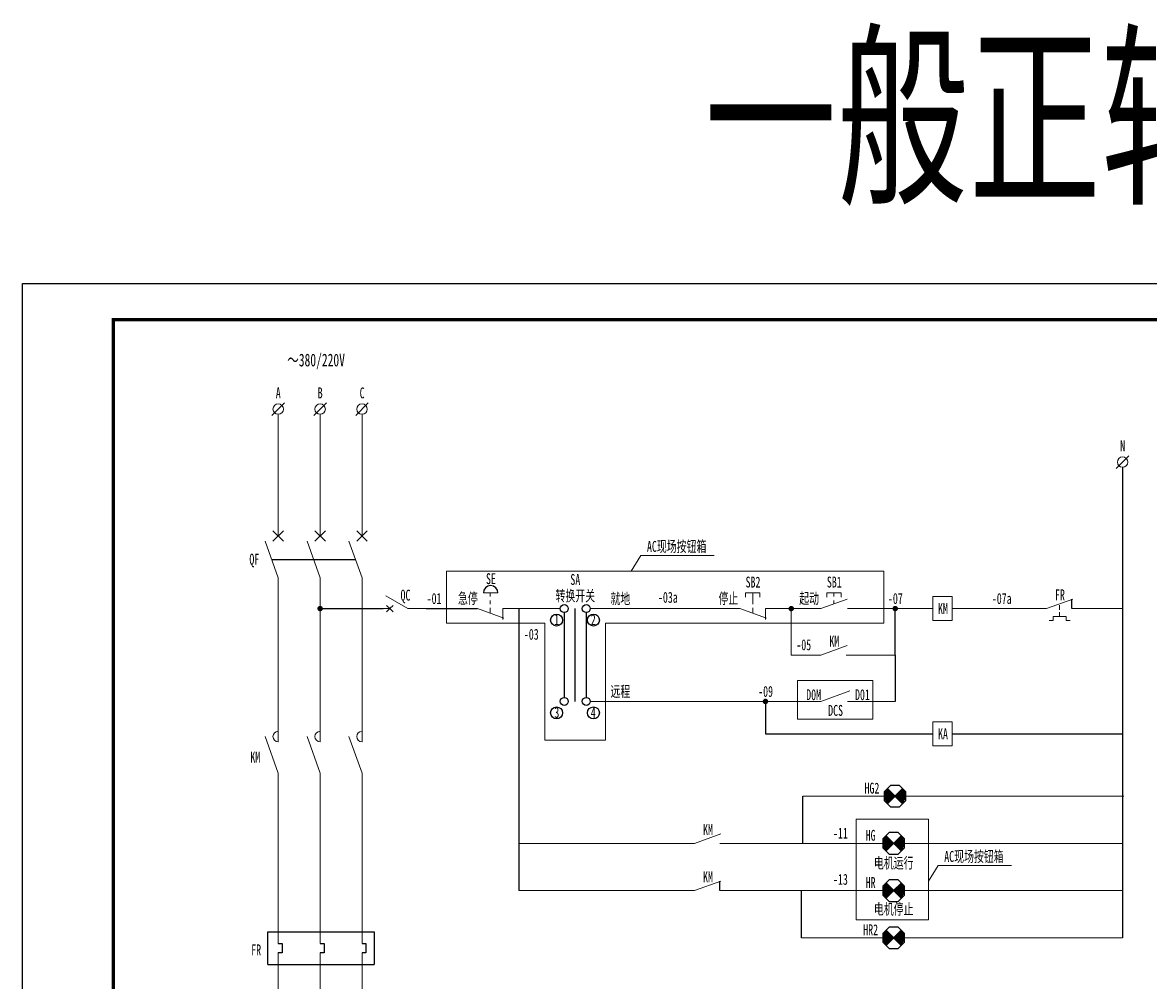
# Model space of a CAD drawing. Header units: millimetres. Extents: x 401220 to 2750366, y -101310 to 943175.
# Drawn here: x 1110532 to 1141597, y -21639 to 4789 of the extents above; entities that cross this region are included whole.
import ezdxf
from ezdxf.enums import TextEntityAlignment as Align

# ---------------------------------------------------------------- set-up
doc = ezdxf.new("R2010")
doc.units = ezdxf.units.MM
doc.linetypes.add('常规', pattern=[20, 10, 0, 10])
doc.linetypes.add('接地线', pattern=[1460, 500, 500, -200, 60, -200])
for name, color, linetype, lineweight in [('1轮廓实线层', 7, 'Continuous', 18), ('_0', 7, 'Continuous', 25), ('SW', 8, 'Continuous', 20)]:
    doc.layers.add(name, color=color, linetype=linetype, lineweight=lineweight)
for name, color, linetype in [('D1', 4, 'Continuous'), ('MX', 3, 'Continuous'), ('TEXT', 4, 'Continuous'), ('动力平面导线层', 3, '常规'), ('图框', 7, 'Continuous'), ('标注-照明', 7, 'Continuous'), ('照明平面导线层', 3, 'Continuous'), ('照明平面设备层', 1, 'Continuous'), ('电气-接地设计-接地线', 3, '接地线'), ('表格图框层', 7, 'Continuous')]:
    doc.layers.add(name, color=color, linetype=linetype)
doc.styles.add('标准', font='NSimSun.ttf', dxfattribs={"width": 0.667})

# ---------------------------------------------------------------- blocks, each defined once
blk = doc.blocks.new('*U166')
at = {"layer": '1轮廓实线层'}
for p, q in [((0, 15), (0, 10)), ((0, 5), (-3.5, 11.06)), ((0, 10), (-0.88, 10.88)), ((0, 10), (-0.88, 9.12)), ((0, 10), (0.88, 10.88)), ((0, 10), (0.88, 9.12)), ((0, 5), (0, 0))]:
    blk.add_line(p, q, dxfattribs=at)

msp = doc.modelspace()

# ---------------------------------------------------------------- hatches: boundary and pattern name
at = {"linetype": 'ByBlock', "lineweight": 25}
h = msp.add_hatch(dxfattribs=at)
h.set_pattern_fill('ANSI31', color=3, scale=184.8, style=0)
h.set_pattern_definition([(45, (570157.197, -14315.626), (-16.3341666, 16.3341666), [])])
h.paths.add_polyline_path([(1134559.55647, -16510.58735), (1134350.65279, -16301.33651, 0.1991281417), (1134263.87647, -16510.58735, 0.1986966109), (1134350.30563, -16719.49103)])
h.paths.add_polyline_path([(1134768.80731, -16301.68367), (1134559.55647, -16510.58735), (1134768.46016, -16719.83819, 0.1991281417), (1134855.23647, -16510.58735, 0.1986966109)])
h = msp.add_hatch(dxfattribs=at)
h.set_pattern_fill('ANSI31', color=3, scale=184.8, style=0)
h.set_pattern_definition([(45, (570120.799, -15615.626), (-16.3341666, 16.3341666), [])])
h.paths.add_polyline_path([(1134523.15853, -17810.58735), (1134314.25485, -17601.33651, 0.1991281417), (1134227.47853, -17810.58735, 0.1986966109), (1134313.90769, -18019.49103)])
h.paths.add_polyline_path([(1134732.40937, -17601.68367), (1134523.15853, -17810.58735), (1134732.06222, -18019.83819, 0.1991281417), (1134818.83853, -17810.58735, 0.1986966109)])
h = msp.add_hatch(dxfattribs=at)
h.set_pattern_fill('ANSI31', color=1, scale=184.8, style=0)
h.set_pattern_definition([(45, (570120.799, -16915.626), (-16.3341666, 16.3341666), [])])
h.paths.add_polyline_path([(1134523.15853, -19110.58735), (1134314.25485, -18901.33651, 0.1991281417), (1134227.47853, -19110.58735, 0.1986966109), (1134313.90769, -19319.49103)])
h.paths.add_polyline_path([(1134732.40937, -18901.68367), (1134523.15853, -19110.58735), (1134732.06222, -19319.83819, 0.1991281417), (1134818.83853, -19110.58735, 0.1986966109)])
h = msp.add_hatch(dxfattribs=at)
h.set_pattern_fill('ANSI31', color=1, scale=184.8, style=0)
h.set_pattern_definition([(45, (570120.799, -18215.626), (-16.3341666, 16.3341666), [])])
h.paths.add_polyline_path([(1134523.15853, -20410.58735), (1134314.25485, -20201.33651, 0.1991281417), (1134227.47853, -20410.58735, 0.1986966109), (1134313.90769, -20619.49103)])
h.paths.add_polyline_path([(1134732.40937, -20201.68367), (1134523.15853, -20410.58735), (1134732.06222, -20619.83819, 0.1991281417), (1134818.83853, -20410.58735, 0.1986966109)])

# ---------------------------------------------------------------- linework, layer by layer
at = {"color": 0, "linetype": 'ByBlock', "lineweight": 20}
for p, q in [((1138730.26812, -11346.03815), (1136136.36533, -11346.03815)), ((1139095.81757, -11255.58815), (1139095.81757, -11376.18815)), ((1139095.81757, -11443.18476), (1139095.81757, -11563.78476)), ((1140829.49417, -11346.03815), (1139432.00937, -11346.03815)), ((1138806.37757, -11672.32476), (1138914.91757, -11672.32476)), ((1138914.91757, -11672.32476), (1138914.91757, -11563.78476)), ((1138914.91757, -11563.78476), (1139276.71757, -11563.78476)), ((1139276.71757, -11563.78476), (1139276.71757, -11672.32476)), ((1139276.71757, -11672.32476), (1139385.25757, -11672.32476))]:
    msp.add_line(p, q, dxfattribs=at)
at = {"color": 3, "linetype": 'ByBlock', "lineweight": 25}
for p, q in [((1134768.80731, -16301.68367), (1134350.30563, -16719.49103)), ((1134768.46016, -16719.83819), (1134350.65279, -16301.33651)), ((1134732.40937, -17601.68367), (1134313.90769, -18019.49103)), ((1134732.06222, -18019.83819), (1134314.25485, -17601.33651))]:
    msp.add_line(p, q, dxfattribs=at)
at = {"color": 1, "linetype": 'ByBlock', "lineweight": 25}
for p, q in [((1134732.40937, -18901.68367), (1134313.90769, -19319.49103)), ((1134732.06222, -19319.83819), (1134314.25485, -18901.33651)), ((1134732.40937, -20201.68367), (1134313.90769, -20619.49103)), ((1134732.06222, -20619.83819), (1134314.25485, -20201.33651))]:
    msp.add_line(p, q, dxfattribs=at)
at = {"linetype": 'ByBlock'}
for p, q in [((1117290.52704, -20242.42475), (1120212.91334, -20242.42475)), ((1117290.52704, -21147.3084), (1117290.52704, -20242.42475)), ((1120212.91334, -20242.42475), (1120212.91334, -21147.3084)), ((1117572.48115, -20566.70235), (1117680.28784, -20566.70235)), ((1117680.28784, -20566.70235), (1117680.28784, -20823.0308)), ((1118727.34675, -20566.70235), (1118835.15344, -20566.70235)), ((1118835.15344, -20566.70235), (1118835.15344, -20823.0308)), ((1119882.21235, -20566.70235), (1119990.01904, -20566.70235)), ((1119990.01904, -20566.70235), (1119990.01904, -20823.0308)), ((1117680.28784, -20823.0308), (1117572.48115, -20823.0308)), ((1118835.15344, -20823.0308), (1118727.34675, -20823.0308)), ((1119990.01904, -20823.0308), (1119882.21235, -20823.0308)), ((1117290.52704, -21147.3084), (1120212.91334, -21147.3084))]:
    msp.add_line(p, q, dxfattribs=at)
at = {"color": 7, "linetype": 'ByBlock', "lineweight": 20, "const_width": 75}
for points in [[(1118689.84675, -11346.03815, 1), (1118764.84675, -11346.03815, 1)], [(1131666.29725, -11346.03815, 1), (1131741.29725, -11346.03815, 1)], [(1134529.97325, -11346.03815, 1), (1134604.97325, -11346.03815, 1)], [(1130955.6589, -13902.28653, 1), (1131030.6589, -13902.28653, 1)]]:
    msp.add_lwpolyline(points, format="xyb", close=True, dxfattribs=at)
at = {"color": 3, "linetype": 'ByBlock', "lineweight": 25}
for points in [[(1134437.08181, -16214.90735), (1134263.87647, -16388.11268), (1134263.87647, -16633.06201), (1134437.08181, -16806.26735), (1134682.03114, -16806.26735), (1134855.23647, -16633.06201), (1134855.23647, -16388.11268), (1134682.03114, -16214.90735)], [(1134400.68387, -17514.90735), (1134227.47853, -17688.11268), (1134227.47853, -17933.06201), (1134400.68387, -18106.26735), (1134645.6332, -18106.26735), (1134818.83853, -17933.06201), (1134818.83853, -17688.11268), (1134645.6332, -17514.90735)]]:
    msp.add_lwpolyline(points, close=True, dxfattribs=at)
at = {"color": 1, "linetype": 'ByBlock', "lineweight": 25}
for points in [[(1134400.68387, -18814.90735), (1134227.47853, -18988.11268), (1134227.47853, -19233.06201), (1134400.68387, -19406.26735), (1134645.6332, -19406.26735), (1134818.83853, -19233.06201), (1134818.83853, -18988.11268), (1134645.6332, -18814.90735)], [(1134400.68387, -20114.90735), (1134227.47853, -20288.11268), (1134227.47853, -20533.06201), (1134400.68387, -20706.26735), (1134645.6332, -20706.26735), (1134818.83853, -20533.06201), (1134818.83853, -20288.11268), (1134645.6332, -20114.90735)]]:
    msp.add_lwpolyline(points, close=True, dxfattribs=at)
at = {"layer": '_0', "color": 0, "linetype": 'ByBlock', "ltscale": 500}
msp.add_line((1117392.0334, -9995.91301), (1119701.7646, -9995.91301), dxfattribs=at)
at = {"layer": 'D1', "color": 1, "linetype": 'ByBlock'}
msp.add_arc((1123424.68221, -10914.42235), 200.52575, 0, 180, dxfattribs=at)
at = {"layer": 'MX', "color": 7, "linetype": 'ByBlock', "lineweight": 20}
for p, q in [((1117399.25131, -6025.19214), (1117745.71099, -5678.73246)), ((1118554.11691, -6025.19214), (1118900.57659, -5678.73246)), ((1119708.98251, -6025.19214), (1120055.44219, -5678.73246)), ((1117572.48115, -5996.15025), (1117572.48115, -9346.30111)), ((1118727.34675, -5996.15025), (1118727.34675, -9346.30111)), ((1119882.21235, -5996.15025), (1119882.21235, -9346.30111)), ((1140656.21891, -7484.94962), (1141002.67859, -7138.48994)), ((1117716.83935, -9201.94291), (1117428.12295, -9490.65931)), ((1117716.83935, -9490.65931), (1117428.12295, -9201.94291)), ((1118871.70495, -9201.94291), (1118582.98855, -9490.65931)), ((1118871.70495, -9490.65931), (1118582.98855, -9201.94291)), ((1120026.57055, -9201.94291), (1119737.85415, -9490.65931)), ((1120026.57055, -9490.65931), (1119737.85415, -9201.94291)), ((1117572.48115, -10501.16671), (1117211.58565, -9490.65931)), ((1118727.34675, -10501.16671), (1118366.45125, -9490.65931)), ((1119882.21235, -10501.16671), (1119521.31685, -9490.65931)), ((1117572.48115, -15013.79794), (1117572.48115, -10491.03259)), ((1118727.34675, -15013.79794), (1118727.34675, -10491.03259)), ((1119882.21235, -15013.79794), (1119882.21235, -10491.03259)), ((1117572.48115, -15879.94714), (1117211.58565, -14869.43974)), ((1118727.34675, -15879.94714), (1118366.45125, -14869.43974)), ((1119882.21235, -15879.94714), (1119521.31685, -14869.43974)), ((1117572.48115, -20566.70235), (1117572.48115, -15879.94714)), ((1118727.34675, -15879.94714), (1118727.34675, -20566.70235)), ((1119882.21235, -15879.94714), (1119882.21235, -20566.70235)), ((1117572.48115, -20814.17572), (1117572.48115, -26493.45005)), ((1118727.34675, -20823.0308), (1118727.34675, -27039.29446)), ((1119882.21235, -20823.0308), (1119882.21235, -26493.45005))]:
    msp.add_line(p, q, dxfattribs=at)
for centre in [(1117572.48115, -5851.96573), (1118727.34479, -5851.96573), (1119882.20843, -5851.96573), (1140829.44483, -7311.72321)]:
    msp.add_circle(centre, 144.35795, dxfattribs=at)
for centre in [(1117572.48115, -14869.43974), (1118727.34675, -14869.43974), (1119882.21235, -14869.43974)]:
    msp.add_arc(centre, 144.3582, 89.999997225, 269.99999445, dxfattribs=at)
at = {"layer": 'TEXT', "color": 7, "linetype": 'ByBlock', "ltscale": 100}
for centre in [(1125453.42659, -11346.03815), (1126056.91409, -11346.03815)]:
    msp.add_circle(centre, 109.725, dxfattribs=at)
at = {"layer": '动力平面导线层', "color": 0, "linetype": 'ByBlock'}
for p, q in [((1140829.44875, -7456.08116), (1140829.44875, -20410.58735)), ((1121647.43355, -11346.03815), (1123059.12514, -11346.03815)), ((1124198.76027, -11346.03815), (1124198.76027, -19110.58735)), ((1134567.47325, -12624.16234), (1134567.47325, -13902.28653)), ((1130993.1589, -13902.28653), (1130993.1589, -14793.8602)), ((1130993.1589, -14793.8602), (1135600.61785, -14793.8602))]:
    msp.add_line(p, q, dxfattribs=at)
at = {"layer": '动力平面导线层', "color": 0, "linetype": 'ByBlock', "lineweight": -3, "ltscale": 100}
msp.add_line((1139432.00937, -11346.03815), (1139432.00937, -11084.60608), dxfattribs=at)
at = {"layer": '动力平面导线层', "color": 0}
for p, q in [((1132019.38092, -17810.58735), (1132019.38092, -16510.58735)), ((1131982.98297, -20410.58735), (1131982.98297, -19110.58735))]:
    msp.add_line(p, q, dxfattribs=at)
at = {"layer": '图框', "linetype": 'Continuous', "lineweight": 100, "const_width": 100}
msp.add_lwpolyline([(1113032.21765, -43390.99248), (1168932.21765, -43390.99248), (1168932.21765, -3390.99248), (1113032.21765, -3390.99248)], close=True, dxfattribs=at)
at = {"layer": '标注-照明', "linetype": 'ByBlock', "lineweight": 25, "ltscale": 100}
for p, q in [((1118727.34675, -11346.03815), (1120461.49802, -11346.03815)), ((1125453.42659, -11455.76315), (1125453.42659, -13792.56153)), ((1126056.91409, -11455.76315), (1126056.91409, -13792.56153)), ((1129738.48742, -19110.58735), (1129738.48742, -18849.15528))]:
    msp.add_line(p, q, dxfattribs=at)
at = {"layer": '标注-照明', "color": 0, "linetype": 'ByBlock', "lineweight": 25, "ltscale": 100}
msp.add_line((1125755.38083, -13902.28653), (1125755.38083, -11346.03815), dxfattribs=at)
at = {"layer": '标注-照明', "linetype": 'ByBlock', "lineweight": 25, "ltscale": 100}
for centre, radius in [((1125240.13092, -11661.3899), 164.79793), ((1126256.37197, -11661.3899), 164.79793), ((1125453.42659, -13902.28653), 109.725), ((1126056.91409, -13902.28653), 109.725), ((1125240.13092, -14217.63828), 164.79793), ((1126256.37197, -14217.63828), 164.79793)]:
    msp.add_circle(centre, radius, dxfattribs=at)
at = {"layer": '照明平面导线层', "color": 6, "linetype": 'ByBlock', "lineweight": 20}
for p, q in [((1127562.05683, -9885.08219), (1127297.17657, -10312.70921)), ((1127562.05683, -9885.08219), (1129580.69541, -9885.08219)), ((1122211.90373, -10312.70921), (1134252.57825, -10312.70921)), ((1122211.90373, -10312.70921), (1122211.90373, -11747.53948)), ((1134252.57825, -10312.70921), (1134252.57825, -11747.53948)), ((1124920.66854, -11747.53948), (1122211.90373, -11747.53948)), ((1134252.57825, -11747.53948), (1126587.61751, -11747.53948)), ((1133488.77126, -17147.17047), (1135484.74993, -17147.17047)), ((1133489.67384, -19919.66205), (1133489.67384, -17147.17047)), ((1135484.74993, -19919.66205), (1135484.74993, -17147.17047)), ((1135749.63019, -18421.32109), (1135484.74993, -18848.94811)), ((1135749.63019, -18421.32109), (1137768.26877, -18421.32109)), ((1133488.77126, -19919.66205), (1135484.74993, -19919.66205))]:
    msp.add_line(p, q, dxfattribs=at)
at = {"layer": '照明平面导线层', "color": 1, "linetype": 'ByBlock', "lineweight": 20}
msp.add_line((1123625.17971, -10914.42235), (1123224.18471, -10914.42235), dxfattribs=at)
at = {"layer": '照明平面导线层', "color": 0, "linetype": 'ByBlock', "lineweight": 20}
for p, q in [((1123409.99577, -11014.6711), (1123409.99577, -10914.42235)), ((1123409.99577, -11220.72722), (1123409.99577, -11120.47847)), ((1130642.28827, -11114.91985), (1130642.28827, -10914.42235)), ((1130642.28827, -11220.72722), (1130642.28827, -11120.47847)), ((1132514.78732, -11346.03815), (1133245.90146, -11084.60608)), ((1132880.34439, -11014.6711), (1132880.34439, -10914.42235)), ((1132880.34439, -11215.32212), (1132880.34439, -11120.12904)), ((1138730.26812, -11346.03815), (1139461.38226, -11084.60608)), ((1123059.12514, -11346.03815), (1123790.23928, -11607.47022)), ((1123409.99577, -11471.5026), (1123409.99577, -11320.97597)), ((1123760.86639, -11346.03815), (1125343.70159, -11346.03815)), ((1123760.86639, -11346.03815), (1123760.86639, -11647.25786)), ((1130291.41765, -11346.03815), (1126166.63909, -11346.03815)), ((1130291.41765, -11346.03815), (1131022.53178, -11607.47022)), ((1130642.28827, -11471.5026), (1130642.28827, -11320.97597)), ((1132514.78732, -11346.03815), (1130993.1589, -11346.03815)), ((1130993.1589, -11346.03815), (1130993.1589, -11647.25786)), ((1131703.79725, -11346.03815), (1131703.79725, -12624.16234)), ((1133257.4868, -11346.03815), (1135600.61785, -11346.03815)), ((1132514.78732, -12624.16234), (1133245.90146, -12362.73027)), ((1132514.78732, -12624.16234), (1131703.79725, -12624.16234)), ((1133216.52857, -12624.16234), (1134567.47325, -12624.16234)), ((1126166.63909, -13902.28653), (1126954.02886, -13902.28653)), ((1126954.02886, -13902.28653), (1132514.78732, -13902.28653)), ((1133257.4868, -13902.28653), (1134567.47325, -13902.28653)), ((1132019.38092, -16510.58735), (1134263.87647, -16510.58735)), ((1134855.23647, -16510.58735), (1140865.84669, -16510.58735)), ((1129036.74617, -17810.58735), (1129767.8603, -17549.15528)), ((1124198.75264, -17810.58735), (1129036.74617, -17810.58735)), ((1129738.48742, -17810.58735), (1134227.47853, -17810.58735)), ((1134818.83853, -17810.58735), (1140829.57118, -17810.58735)), ((1129036.74617, -19110.58735), (1129767.8603, -18849.15528)), ((1124198.76027, -19110.58735), (1129036.74617, -19110.58735)), ((1129738.48742, -19110.58735), (1134227.47853, -19110.58735)), ((1134818.83853, -19110.58735), (1140829.44875, -19110.58735)), ((1131982.98297, -20410.58735), (1134227.47853, -20410.58735)), ((1134818.83853, -20410.58735), (1140829.44875, -20410.58735))]:
    msp.add_line(p, q, dxfattribs=at)
at = {"layer": '照明平面导线层', "color": 7, "linetype": 'ByBlock', "lineweight": 20}
msp.add_line((1132514.78732, -13902.28653), (1133319.01287, -13614.71125), dxfattribs=at)
at = {"layer": '照明平面导线层', "color": 0, "linetype": 'ByBlock', "lineweight": 20}
for points in [[(1130842.78577, -11034.72085), (1130842.78577, -10914.42235), (1130441.79077, -10914.42235), (1130441.79077, -11034.72085)], [(1133080.84189, -11034.72085), (1133080.84189, -10914.42235), (1132679.84689, -10914.42235), (1132679.84689, -11034.72085)]]:
    msp.add_lwpolyline(points, dxfattribs=at)
for points in [[(1135600.61785, -11015.26481), (1136136.36533, -11015.26481), (1136136.36533, -11676.8115), (1135600.61785, -11676.8115)], [(1135600.61785, -14463.08686), (1136136.36533, -14463.08686), (1136136.36533, -15124.63355), (1135600.61785, -15124.63355)]]:
    msp.add_lwpolyline(points, close=True, dxfattribs=at)
at = {"layer": '照明平面设备层', "color": 0, "lineweight": -3, "ltscale": 100}
msp.add_lwpolyline([(1110532.21765, -2390.99248), (1169932.21765, -2390.99248), (1169932.21765, -44390.99248), (1110532.21765, -44390.99248)], close=True, dxfattribs=at)
at = {"layer": '电气-接地设计-接地线', "color": 0, "linetype": 'ByBlock', "lineweight": -3}
for p, q in [((1134567.47325, -12624.16234), (1134567.47325, -11346.03815)), ((1136136.36533, -14793.8602), (1140829.54796, -14793.8602))]:
    msp.add_line(p, q, dxfattribs=at)
at = {"layer": '表格图框层', "color": 6, "linetype": 'ByBlock', "lineweight": 20, "ltscale": 50}
for p, q in [((1124920.66854, -14971.13252), (1124920.66854, -11747.53948)), ((1126587.61751, -11747.53948), (1126587.61751, -14971.13252)), ((1126587.61751, -14971.13252), (1124920.66854, -14971.13252))]:
    msp.add_line(p, q, dxfattribs=at)
at = {"layer": '表格图框层', "color": 4, "linetype": 'ByBlock', "lineweight": 20, "ltscale": 50}
for p, q in [((1131880.17626, -13323.27891), (1133953.62394, -13323.27891)), ((1131880.17626, -13323.27891), (1131880.17626, -14386.63281)), ((1133953.62394, -13323.27891), (1133953.62394, -14386.63281)), ((1131880.17626, -14386.63281), (1133953.62394, -14386.63281))]:
    msp.add_line(p, q, dxfattribs=at)

# ---------------------------------------------------------------- block references
at = {"layer": '_0', "color": 3, "linetype": 'ByBlock', "xscale": -100, "yscale": 100, "zscale": 100, "rotation": 90}
msp.add_blockref('*U166', (1121647.43355, -11346.03815), dxfattribs=at)

# ---------------------------------------------------------------- texts
at = {"layer": 'SW', "color": 4, "linetype": 'ByBlock', "lineweight": 25, "style": '标准', "width": 0.667}
msp.add_text('一般正转电机', height=4000, dxfattribs=at).set_placement((1140232.21765, 189.71593), align=Align.CENTER)
at = {"layer": 'TEXT', "color": 7, "linetype": 'ByBlock', "ltscale": 100, "style": '标准', "width": 0.667}
for s, height, p in [('～380/220V', 350, (1118616.66711, -4676.94026)), ('A', 300, (1117574.86071, -5557.3815)), ('B', 300, (1118729.72631, -5557.3815)), ('C', 300, (1119884.59191, -5557.3815)), ('N', 300, (1140831.82831, -7017.13897)), ('QF', 300, (1116915.54363, -10135.51283)), ('SE', 300, (1123432.8546, -10672.75883)), ('SA', 300, (1125756.34485, -10694.51516)), ('SB2', 300, (1130650.46066, -10765.76301)), ('SB1', 300, (1132888.51678, -10765.76301)), ('QC', 300, (1121078.79993, -11125.79496)), ('转换开关', 300, (1125756.34485, -11143.55575)), ('停止', 300, (1129972.96236, -11215.32472)), ('起动', 300, (1132196.33204, -11215.32472)), ('FR', 300, (1139103.99758, -11116.78715)), ('就地', 300, (1126997.07529, -11220.0039)), ('KM', 300, (1135882.02817, -11496.47166)), ('1', 300, (1125245.88916, -11800.65542)), ('2', 300, (1126250.93907, -11800.65542)), ('KM', 300, (1132888.51678, -12394.91134)), ('远程', 300, (1126997.07529, -13776.25228)), ('D0M', 300, (1132320.30935, -13866.72161)), ('D01', 300, (1133664.09017, -13866.72161)), ('3', 300, (1125245.88916, -14356.9038)), ('4', 300, (1126250.93907, -14356.9038)), ('KA', 300, (1135882.02817, -14944.29371)), ('KM', 300, (1116941.32188, -15586.47237)), ('HG2', 300, (1133926.36703, -16438.44958)), ('KM', 300, (1129410.47563, -17581.33634)), ('HG', 300, (1133889.96909, -17738.44958)), ('电机运行', 300, (1134526.17153, -18499.07762)), ('KM', 300, (1129410.47563, -18881.33634)), ('HR', 300, (1133889.96909, -19038.44958)), ('电机停止', 300, (1134526.17153, -19768.61213)), ('HR2', 300, (1133889.96909, -20338.44958)), ('FR', 300, (1116965.68638, -20891.2726))]:
    msp.add_text(s, height=height, dxfattribs=at).set_placement(p, align=Align.CENTER)
at = {"layer": 'TEXT', "color": 6, "linetype": 'ByBlock', "ltscale": 100, "style": '标准', "width": 0.667}
for p in [(1128548.17046, -9783.62717), (1136735.74382, -18319.86607)]:
    msp.add_text('AC现场按钮箱', height=300, dxfattribs=at).set_placement(p, align=Align.CENTER)
at = {"layer": 'TEXT', "color": 1, "linetype": 'ByBlock', "ltscale": 100, "style": '标准', "width": 0.667}
msp.add_text('急停', height=300, dxfattribs=at).set_placement((1122797.81442, -11215.32472), align=Align.CENTER)
at = {"layer": 'TEXT', "color": 2, "linetype": 'ByBlock', "ltscale": 100, "style": '标准', "width": 0.667}
for s, p in [('-01', (1121865.71586, -11219.56196)), ('-03a', (1128304.77956, -11186.23513)), ('-07', (1134571.11682, -11219.56196)), ('-07a', (1137500.50691, -11219.56196)), ('-03', (1124543.88912, -12203.71132)), ('-05', (1132047.78482, -12492.43535)), ('-09', (1130996.80247, -13775.81034)), ('-11', (1133058.70176, -17678.86036)), ('-13', (1133058.70176, -18950.44863))]:
    msp.add_text(s, height=300, dxfattribs=at).set_placement(p, align=Align.CENTER)
at = {"layer": 'TEXT', "color": 4, "linetype": 'ByBlock', "ltscale": 100, "style": '标准', "width": 0.667}
msp.add_text('DCS', height=300, dxfattribs=at).set_placement((1132925.07249, -14299.42851), align=Align.CENTER)

doc.saveas('drawing.dxf')
